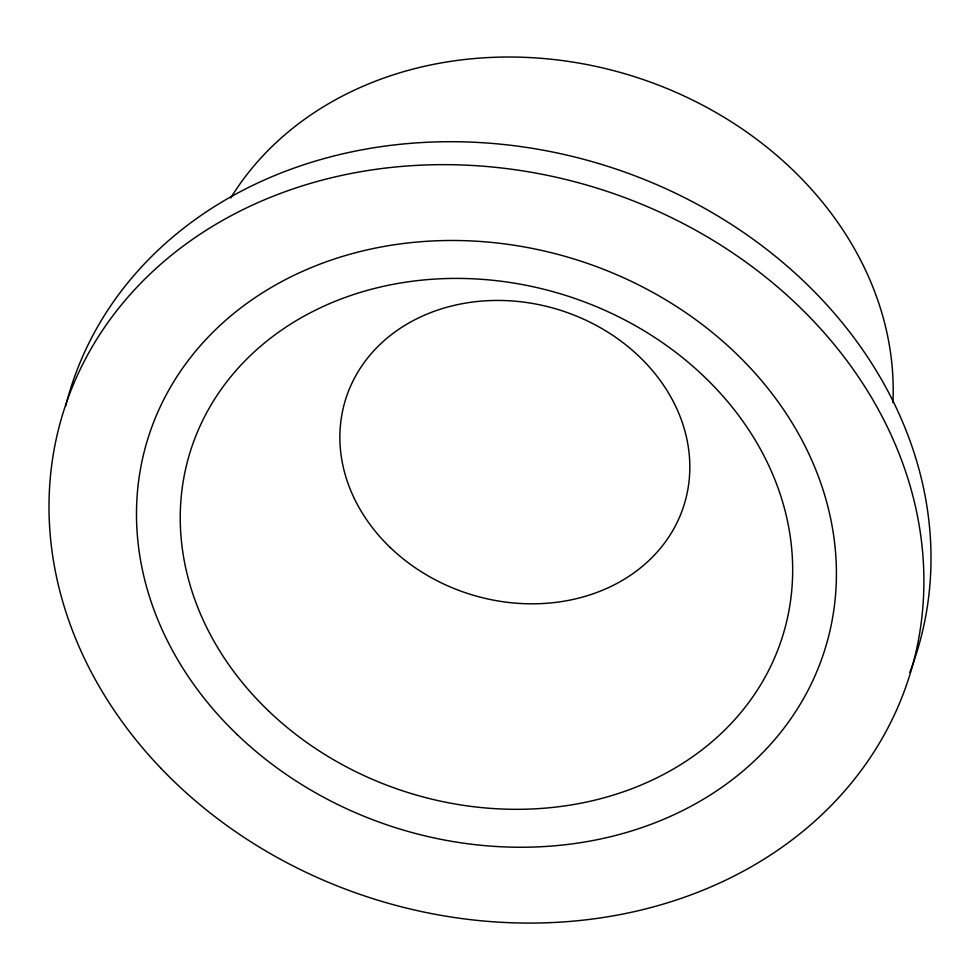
<?xml version="1.0" encoding="UTF-8"?>
<svg xmlns="http://www.w3.org/2000/svg" width="980" height="980" viewBox="0 0 980 980"><rect width="100%" height="100%" fill="white"/><g stroke="black" fill="none" stroke-linecap="round" stroke-linejoin="round"><path stroke-width="1.47" d="M65.77 405.622A443.18 372.523 17.2 0 1 606.73 166.012A443.18 372.523 17.2 0 1 909.783 672.452M230.704 197.972A354.54 298.018 17.2 0 1 631.181 75.656A354.54 298.018 17.2 0 1 892.903 402.621M237.332 734.718A354.54 298.018 17.2 0 0 823.874 652.668A354.54 298.018 17.2 0 0 398.149 244.204A354.54 298.018 17.2 0 0 237.332 734.718M160.622 767.965A443.18 372.523 17.2 0 0 902.151 696.755A443.18 372.523 17.2 0 0 396.569 166.882A443.18 372.523 17.2 0 0 160.622 767.965M390.285 547.551A177.27 149.009 17.2 0 0 683.562 506.525A177.27 149.009 17.2 0 0 470.694 302.305A177.27 149.009 17.2 0 0 390.285 547.551M268.471 710.855A310.219 260.766 17.2 0 0 781.697 639.07A310.219 260.766 17.2 0 0 409.187 281.664A310.219 260.766 17.2 0 0 268.471 710.855"/></g></svg>
